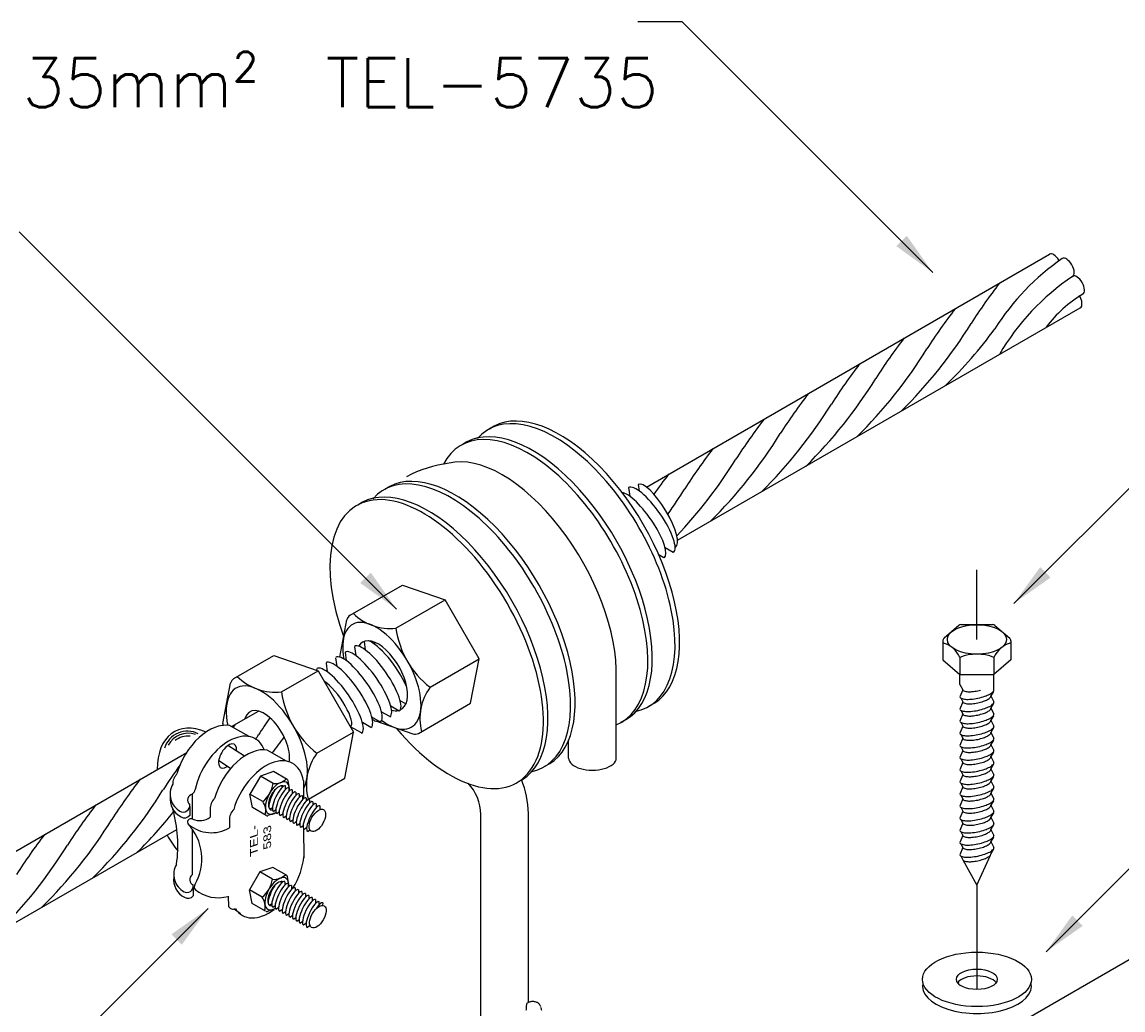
# Model space of a CAD drawing. Header units: millimetres. Extents: x 0 to 114, y 0 to 82.
# Drawn here: x 69.151 to 72.735, y 22.53 to 25.746 of the extents above; entities that cross this region are included whole.
import ezdxf
from ezdxf.enums import TextEntityAlignment as Align

# ---------------------------------------------------------------- set-up
doc = ezdxf.new("R2010")
doc.units = ezdxf.units.MM
doc.linetypes.add('DASHDOT', pattern=[1, 0.5, -0.25, 0, -0.25])
for name, color, linetype in [('C01', 1, 'Continuous'), ('C02', 2, 'Continuous'), ('C025', 42, 'Continuous'), ('C03', 3, 'Continuous'), ('DASHDOT', 1, 'DASHDOT'), ('INC-DETALHE-TXT', 7, 'Continuous')]:
    doc.layers.add(name, color=color, linetype=linetype)
doc.styles.add('140CL', font='ACENT.shx', dxfattribs={"height": 3.5})
doc.styles.add('80CL', font='romans.shx', dxfattribs={"height": 40})

# ---------------------------------------------------------------- blocks, each defined once
blk = doc.blocks.new('A$C4C304906')
at = {"layer": 'C01', "color": 252}
for points in [[(2.2479, 2.2022, 0.24548), (2.2496, 2.2001, 0.082009), (2.2572, 2.1983, 0.04047), (2.2658, 2.1984, 0.029714), (2.2773, 2.2001, 0.029714), (2.2886, 2.2032, 0.04047), (2.2964, 2.2066, 0.082009), (2.3026, 2.2113, 0.24548), (2.3033, 2.214, 0.24548)], [(2.2529, 2.2139, 0.24548), (2.2544, 2.2122, 0.082009), (2.2606, 2.2107, 0.04047), (2.2676, 2.2108, 0.029714), (2.277, 2.2122, 0.013189), (2.2812, 2.2132, 0.04047)], [(2.2479, 2.1824, 0.24548), (2.2496, 2.1803, 0.082009), (2.2572, 2.1785, 0.04047), (2.2658, 2.1786, 0.029714), (2.2773, 2.1803, 0.029714), (2.2886, 2.1834, 0.04047), (2.2964, 2.1868, 0.082009), (2.3026, 2.1916, 0.24548), (2.3033, 2.1942, 0.24548)], [(2.2529, 2.1942, 0.24548), (2.2544, 2.1924, 0.082009), (2.2606, 2.1909, 0.04047), (2.2676, 2.191, 0.029714), (2.277, 2.1924, 0.029714), (2.2862, 2.195, 0.04047), (2.2927, 2.1978, 0.082009), (2.2977, 2.2016, 0.24548), (2.2983, 2.2038, 0.24548)], [(2.2479, 2.1627, 0.24548), (2.2496, 2.1606, 0.082009), (2.2572, 2.1587, 0.04047), (2.2658, 2.1588, 0.029714), (2.2773, 2.1606, 0.029714), (2.2886, 2.1637, 0.04047), (2.2964, 2.1671, 0.082009), (2.3026, 2.1718, 0.24548), (2.3033, 2.1745, 0.24548)], [(2.2529, 2.1744, 0.24548), (2.2544, 2.1727, 0.082009), (2.2606, 2.1712, 0.04047), (2.2676, 2.1712, 0.029714), (2.277, 2.1727, 0.029714), (2.2862, 2.1752, 0.04047), (2.2927, 2.178, 0.082009), (2.2977, 2.1819, 0.24548), (2.2983, 2.184, 0.24548)], [(2.2479, 2.1429, 0.24548), (2.2496, 2.1408, 0.082009), (2.2572, 2.139, 0.04047), (2.2658, 2.1391, 0.029714), (2.2773, 2.1408, 0.029714), (2.2886, 2.1439, 0.04047), (2.2964, 2.1473, 0.082009), (2.3026, 2.152, 0.24548), (2.3033, 2.1547, 0.24548)], [(2.2529, 2.1546, 0.24548), (2.2544, 2.1529, 0.082009), (2.2606, 2.1514, 0.04047), (2.2676, 2.1515, 0.029714), (2.277, 2.1529, 0.029714), (2.2862, 2.1554, 0.04047), (2.2927, 2.1582, 0.082009), (2.2977, 2.1621, 0.24548), (2.2983, 2.1643, 0.24548)], [(2.2479, 2.1231, 0.24548), (2.2496, 2.121, 0.082009), (2.2572, 2.1192, 0.04047), (2.2658, 2.1193, 0.029714), (2.2773, 2.121, 0.029714), (2.2886, 2.1241, 0.04047), (2.2964, 2.1275, 0.082009), (2.3026, 2.1323, 0.24548), (2.3033, 2.1349, 0.24548)], [(2.2529, 2.1349, 0.24548), (2.2544, 2.1331, 0.082009), (2.2606, 2.1316, 0.04047), (2.2676, 2.1317, 0.029714), (2.277, 2.1331, 0.029714), (2.2862, 2.1357, 0.04047), (2.2927, 2.1385, 0.082009), (2.2977, 2.1423, 0.24548), (2.2983, 2.1445, 0.24548)], [(2.2479, 2.1034, 0.24548), (2.2496, 2.1013, 0.082009), (2.2572, 2.0995, 0.04047), (2.2658, 2.0995, 0.029714), (2.2773, 2.1013, 0.029714), (2.2886, 2.1044, 0.04047), (2.2964, 2.1078, 0.082009), (2.3026, 2.1125, 0.24548), (2.3033, 2.1152, 0.24548)], [(2.2529, 2.1151, 0.24548), (2.2544, 2.1134, 0.082009), (2.2606, 2.1119, 0.04047), (2.2676, 2.112, 0.029714), (2.277, 2.1134, 0.029714), (2.2862, 2.1159, 0.04047), (2.2927, 2.1187, 0.082009), (2.2977, 2.1226, 0.24548), (2.2983, 2.1247, 0.24548)], [(2.2529, 2.0953, 0.24548), (2.2544, 2.0936, 0.082009), (2.2606, 2.0921, 0.04047), (2.2676, 2.0922, 0.029714), (2.277, 2.0936, 0.029714), (2.2862, 2.0961, 0.04047), (2.2927, 2.0989, 0.082009), (2.2977, 2.1028, 0.24548), (2.2983, 2.105, 0.24548)], [(2.2479, 2.0836, 0.24548), (2.2496, 2.0815, 0.082009), (2.2572, 2.0797, 0.04047), (2.2658, 2.0798, 0.029714), (2.2773, 2.0815, 0.029714), (2.2886, 2.0846, 0.04047), (2.2964, 2.088, 0.082009), (2.3026, 2.0928, 0.24548), (2.3033, 2.0954, 0.24548)], [(2.2529, 2.0756, 0.24548), (2.2544, 2.0738, 0.082009), (2.2606, 2.0724, 0.04047), (2.2676, 2.0724, 0.029714), (2.277, 2.0738, 0.029714), (2.2862, 2.0764, 0.04047), (2.2927, 2.0792, 0.082009), (2.2977, 2.0831, 0.24548), (2.2983, 2.0852, 0.24548)], [(2.2479, 2.0639, 0.24548), (2.2496, 2.0617, 0.082009), (2.2572, 2.0599, 0.04047), (2.2658, 2.06, 0.029714), (2.2773, 2.0617, 0.029714), (2.2886, 2.0648, 0.04047), (2.2964, 2.0683, 0.082009), (2.3026, 2.073, 0.24548), (2.3033, 2.0756, 0.24548)], [(2.2529, 2.0558, 0.24548), (2.2544, 2.0541, 0.082009), (2.2606, 2.0526, 0.04047), (2.2676, 2.0527, 0.029714), (2.277, 2.0541, 0.029714), (2.2862, 2.0566, 0.04047), (2.2927, 2.0594, 0.082009), (2.2977, 2.0633, 0.24548), (2.2983, 2.0655, 0.24548)], [(2.2479, 2.0441, 0.24548), (2.2496, 2.042, 0.082009), (2.2572, 2.0402, 0.04047), (2.2658, 2.0402, 0.029714), (2.2773, 2.042, 0.029714), (2.2886, 2.0451, 0.04047), (2.2964, 2.0485, 0.082009), (2.3026, 2.0532, 0.24548), (2.3033, 2.0559, 0.24548)], [(2.2529, 2.036, 0.24548), (2.2544, 2.0343, 0.082009), (2.2606, 2.0328, 0.04047), (2.2676, 2.0329, 0.029714), (2.277, 2.0343, 0.029714), (2.2862, 2.0369, 0.04047), (2.2927, 2.0396, 0.082009), (2.2977, 2.0435, 0.24548), (2.2983, 2.0457, 0.24548)], [(2.2479, 2.0243, 0.24548), (2.2496, 2.0222, 0.082009), (2.2572, 2.0204, 0.04047), (2.2658, 2.0205, 0.029714), (2.2773, 2.0222, 0.029714), (2.2886, 2.0253, 0.04047), (2.2964, 2.0287, 0.082009), (2.3026, 2.0335, 0.24548), (2.3033, 2.0361, 0.24548)], [(2.2529, 2.0163, 0.24548), (2.2544, 2.0145, 0.082009), (2.2606, 2.0131, 0.04047), (2.2676, 2.0131, 0.029714), (2.277, 2.0146, 0.029714), (2.2862, 2.0171, 0.04047), (2.2927, 2.0199, 0.082009), (2.2977, 2.0238, 0.24548), (2.2983, 2.0259, 0.24548)], [(2.2479, 2.0046, 0.24548), (2.2496, 2.0024, 0.082009), (2.2572, 2.0006, 0.04047), (2.2658, 2.0007, 0.029714), (2.2773, 2.0025, 0.029714), (2.2886, 2.0056, 0.04047), (2.2964, 2.009, 0.082009), (2.3026, 2.0137, 0.24548), (2.3033, 2.0163, 0.24548)], [(2.2479, 1.9848, 0.24548), (2.2496, 1.9827, 0.082009), (2.2572, 1.9809, 0.04047), (2.2658, 1.981, 0.029714), (2.2773, 1.9827, 0.029714), (2.2886, 1.9858, 0.04047), (2.2964, 1.9892, 0.082009), (2.3026, 1.9939, 0.24548), (2.3033, 1.9966, 0.24548)], [(2.2529, 1.9965, 0.24548), (2.2544, 1.9948, 0.082009), (2.2606, 1.9933, 0.04047), (2.2676, 1.9934, 0.029714), (2.277, 1.9948, 0.029714), (2.2862, 1.9973, 0.04047), (2.2927, 2.0001, 0.082009), (2.2977, 2.004, 0.24548), (2.2983, 2.0062, 0.24548)], [(2.2479, 1.965, 0.24548), (2.2496, 1.9629, 0.082009), (2.2572, 1.9611, 0.04047), (2.2658, 1.9612, 0.029714), (2.2773, 1.9629, 0.029714), (2.2886, 1.966, 0.04047), (2.2964, 1.9694, 0.082009), (2.3026, 1.9742, 0.24548), (2.3033, 1.9768, 0.24548)], [(2.2529, 1.9767, 0.24548), (2.2544, 1.975, 0.082009), (2.2606, 1.9735, 0.04047), (2.2676, 1.9736, 0.029714), (2.277, 1.975, 0.029714), (2.2862, 1.9776, 0.04047), (2.2927, 1.9804, 0.082009), (2.2977, 1.9842, 0.24548), (2.2983, 1.9864, 0.24548)], [(2.2479, 1.9453, 0.24548), (2.2496, 1.9432, 0.082009), (2.2572, 1.9413, 0.04047), (2.2658, 1.9414, 0.029714), (2.2773, 1.9432, 0.029714), (2.2886, 1.9463, 0.04047), (2.2964, 1.9497, 0.082009), (2.3026, 1.9544, 0.24548), (2.3033, 1.957, 0.24548)], [(2.2529, 1.957, 0.24548), (2.2544, 1.9553, 0.082009), (2.2606, 1.9538, 0.04047), (2.2676, 1.9538, 0.029714), (2.277, 1.9553, 0.029714), (2.2862, 1.9578, 0.04047), (2.2927, 1.9606, 0.082009), (2.2977, 1.9645, 0.24548), (2.2983, 1.9666, 0.24548)], [(2.2529, 1.9372, 0.24548), (2.2544, 1.9355, 0.082009), (2.2606, 1.934, 0.04047), (2.2676, 1.9341, 0.029714), (2.277, 1.9355, 0.029714), (2.2862, 1.938, 0.04047), (2.2927, 1.9408, 0.082009), (2.2977, 1.9447, 0.24548), (2.2983, 1.9469, 0.24548)]]:
    blk.add_lwpolyline(points, format="xyb", dxfattribs=at)
for points in [[(1.5657, 1.698), (1.5652, 1.699), (1.5647, 1.7001), (1.5641, 1.701), (1.5635, 1.7019), (1.5628, 1.7027), (1.562, 1.7034), (1.5611, 1.704), (1.5602, 1.7046), (1.5592, 1.705), (1.5581, 1.7054), (1.5569, 1.7057), (1.5557, 1.7059), (1.5545, 1.7061), (1.5533, 1.7062), (1.5521, 1.7062), (1.5508, 1.7061), (1.5496, 1.706), (1.5485, 1.7058), (1.5474, 1.7055), (1.5463, 1.7051), (1.5454, 1.7047), (1.5446, 1.7042), (1.5438, 1.7036), (1.5433, 1.7029), (1.5428, 1.7021), (1.5425, 1.7012), (1.5423, 1.7003), (1.5422, 1.6993), (1.5421, 1.6982), (1.5421, 1.6971), (1.5421, 1.696), (1.5421, 1.6949), (1.542, 1.6938), (1.5419, 1.6927), (1.5417, 1.6916)], [(1.5676, 1.6918), (1.5672, 1.693), (1.5668, 1.6943), (1.5665, 1.6956), (1.5661, 1.6968)]]:
    blk.add_lwpolyline(points, dxfattribs=at)
for centre, radius, start, end in [((2.6373, 2.5922), 0.3927, 124.5499, 147.8081), ((2.6478, 2.5642), 0.3883, 123.8813, 149.7841), ((3.0754, 2.2909), 0.9614, 142.5428, 147.3042), ((2.5566, 2.6768), 0.211, 120.9836, 142.8263), ((3.0032, 2.2492), 0.9614, 142.5428, 147.3042), ((1.6074, 3.2186), 0.7753, 314.6647, 328.2103), ((1.6754, 3.2674), 0.7833, 314.5169, 323.4894), ((2.92, 2.2012), 0.9614, 142.5428, 147.3042), ((1.5352, 3.177), 0.7753, 314.6647, 328.2103), ((2.8478, 2.1595), 0.9614, 142.5428, 147.3042), ((1.452, 3.1289), 0.7753, 314.6647, 328.2103), ((2.7646, 2.1114), 0.9614, 142.5428, 147.3042), ((1.3798, 3.0872), 0.7753, 314.6647, 328.2103), ((2.6924, 2.0697), 0.9614, 142.5428, 147.3042), ((1.2966, 3.0392), 0.7753, 314.6647, 328.2103), ((2.6092, 2.0217), 0.9614, 142.5428, 147.3042), ((1.2243, 2.9975), 0.7753, 316.5318, 328.2103), ((2.537, 1.98), 0.9614, 142.5428, 144.9605), ((1.1412, 2.9495), 0.7753, 324.5334, 328.2103), ((1.8322, 1.5731), 0.9614, 142.5428, 142.9435), ((1.9154, 1.6211), 0.9614, 145.3185, 147.3042), ((0.9904, 2.1079), 0.0385, 62.245, 163.4649), ((0.9917, 2.1064), 0.0365, 70.5713, 152.3127), ((0.9908, 2.1065), 0.0319, 82.349, 129.5785), ((0.4473, 2.5489), 0.7753, 327.5568, 328.2103), ((0.5195, 2.5906), 0.7753, 321.7711, 324.1758), ((1.76, 1.5314), 0.9614, 144.3548, 147.3042), ((1.6768, 1.4834), 0.9614, 142.5428, 147.3042), ((0.2919, 2.4592), 0.7753, 314.6647, 328.2103), ((1.6046, 1.4417), 0.9614, 142.5428, 147.3042), ((0.3641, 2.5009), 0.7753, 314.6647, 321.1815), ((0.2087, 2.4111), 0.7753, 314.6647, 328.2103), ((1.5214, 1.3937), 0.9614, 142.5428, 147.3042), ((0.1365, 2.3695), 0.7753, 314.6647, 328.2103)]:
    blk.add_arc(centre, radius, start, end, dxfattribs=at)
for centre, major_axis, ratio, start_param, end_param in [((1.745, 2.4901), (0.0366, -0.0526), 0.281547, 0, 3.124318), ((1.7547, 2.4969), (0.0305, -0.0511), 0.281547, 0, 3.124318), ((1.7299, 2.4813), (0.0366, -0.0526), 0.281547, 0, 2.898117), ((1.2836, 2.2223), (0.0366, -0.0526), 0.281547, 0, 3.124318), ((1.2989, 2.2317), (0.0366, -0.0526), 0.281547, 0, 3.124318), ((1.3144, 2.2406), (0.0366, -0.0526), 0.281547, 0.992286, 2.780416), ((1.2528, 2.205), (0.0366, -0.0526), 0.281547, 0, 3.124318), ((1.2683, 2.2139), (0.0366, -0.0526), 0.281547, 0, 3.124318), ((1.2375, 2.1955), (0.0366, -0.0526), 0.281547, 0, 3.124318), ((1.2299, 2.1915), (0.0262, -0.0378), 0.279135, 6.276933, 8.8456), ((1.1345, 2.0396), (0.0099, 0.0209), 0.279135, 1.113206, 2.629751), ((1.1403, 2.0365), (0.0098, 0.0209), 0.281547, 0, 3.124318), ((1.1457, 2.0332), (0.0098, 0.0209), 0.281547, 0, 3.124318), ((1.1512, 2.0299), (0.0098, 0.0209), 0.281547, 0, 3.124318), ((1.1572, 2.0264), (0.0098, 0.0209), 0.281547, 0, 3.124318), ((1.1627, 2.0234), (0.0098, 0.0209), 0.281547, 0, 3.124318), ((1.1683, 2.0202), (0.0098, 0.0209), 0.281547, 0, 3.124318), ((1.1738, 2.017), (0.0098, 0.0209), 0.281547, 0, 3.124318), ((1.1793, 2.0138), (0.0098, 0.0209), 0.281547, 0, 3.124318), ((1.1848, 2.0107), (0.0098, 0.0209), 0.281547, 0, 3.124318), ((1.1903, 2.0074), (0.0098, 0.0209), 0.281547, 0, 3.124318), ((1.1961, 2.0038), (0.0098, 0.0209), 0.281547, 0, 3.124318), ((1.1393, 1.8806), (0.0098, 0.0209), 0.281547, 0, 3.124318), ((1.1447, 1.8773), (0.0098, 0.0209), 0.281547, 0, 3.124318), ((1.1336, 1.8837), (0.0099, 0.0209), 0.279135, 1.113206, 2.629751), ((1.1336, 1.8837), (0.0099, 0.0209), 0.279135, 1.113206, 2.629751), ((1.1503, 1.8741), (0.0098, 0.0209), 0.281547, 0, 3.124318), ((1.1562, 1.8706), (0.0098, 0.0209), 0.281547, 0, 3.124318), ((1.1617, 1.8675), (0.0098, 0.0209), 0.281547, 0, 3.124318), ((1.1673, 1.8643), (0.0098, 0.0209), 0.281547, 0, 3.124318), ((1.1729, 1.8611), (0.0098, 0.0209), 0.281547, 0, 3.124318), ((1.1784, 1.858), (0.0098, 0.0209), 0.281547, 0, 3.124318), ((1.1838, 1.8548), (0.0098, 0.0209), 0.281547, 0, 3.124318), ((1.1893, 1.8515), (0.0098, 0.0209), 0.281547, 0, 3.124318), ((1.1952, 1.8479), (0.0098, 0.0209), 0.281547, 0, 3.124318), ((1.2015, 1.8468), (-0.0095, -0.0202), 0.279135, 3.141593, 4.29098)]:
    blk.add_ellipse(centre, major_axis=major_axis, ratio=ratio, start_param=start_param, end_param=end_param, dxfattribs=at)
at = {"layer": 'C02', "color": 7}
for p, q in [((1.7376, 2.5438), (2.3936, 2.9226)), ((1.7883, 2.4571), (2.4439, 2.8355)), ((1.7245, 2.5481), (1.726, 2.5373)), ((1.7087, 2.5429), (1.7106, 2.5287)), ((1.7815, 2.4371), (1.768, 2.4447)), ((1.7663, 2.4288), (1.757, 2.4341)), ((1.2556, 2.335), (1.3406, 2.3841)), ((1.3406, 2.3841), (1.41, 2.36)), ((1.3301, 2.3139), (1.41, 2.36)), ((1.4654, 2.264), (1.41, 2.36)), ((1.2386, 2.2668), (1.2502, 2.3275)), ((2.2464, 2.3186), (2.2221, 2.2976)), ((2.25, 2.3199), (2.3012, 2.3199)), ((2.3049, 2.3186), (2.3291, 2.2976)), ((1.2627, 2.2835), (1.2645, 2.2696)), ((1.2781, 2.2924), (1.2799, 2.2785)), ((1.2949, 2.2912), (1.2954, 2.2874)), ((2.2202, 2.2934), (2.2202, 2.2627)), ((2.331, 2.2934), (2.331, 2.2627)), ((1.0664, 2.2321), (1.1314, 2.2697)), ((1.1314, 2.2697), (1.2035, 2.2447)), ((1.2318, 2.2659), (1.2336, 2.2518)), ((1.2472, 2.2748), (1.249, 2.2607)), ((1.3855, 2.2179), (1.4654, 2.264)), ((1.4515, 2.1919), (1.4654, 2.264)), ((2.2202, 2.2627), (2.2479, 2.2387)), ((2.2479, 2.2664), (2.2479, 2.2387)), ((2.3033, 2.2664), (2.3033, 2.2387)), ((2.331, 2.2627), (2.3033, 2.2387)), ((1.1438, 2.2102), (1.2035, 2.2447)), ((1.2009, 2.2481), (1.2013, 2.2455)), ((1.2035, 2.2447), (1.261, 2.145)), ((1.2163, 2.257), (1.2182, 2.2429)), ((1.0483, 2.1589), (1.0609, 2.2243)), ((1.6886, 2.1026), (1.6886, 2.2334)), ((2.2479, 2.2222), (2.2479, 2.2389)), ((2.2479, 2.2387), (2.3033, 2.2387)), ((2.2479, 2.2222), (2.2529, 2.2139)), ((2.3033, 2.214), (2.3033, 2.2389)), ((2.2529, 2.2139), (2.2479, 2.2022)), ((2.3024, 2.2111), (2.2983, 2.2038)), ((1.3355, 2.1792), (1.3216, 2.187)), ((1.3449, 2.1915), (1.337, 2.1959)), ((1.3665, 2.1428), (1.4515, 2.1919)), ((2.2529, 2.1942), (2.2479, 2.1824)), ((2.2492, 2.2004), (2.2529, 2.1942)), ((2.2983, 2.2038), (2.3033, 2.1942)), ((2.3024, 2.1913), (2.2983, 2.184)), ((1.0623, 2.154), (1.1061, 2.1792)), ((1.3048, 2.1613), (1.2908, 2.1692)), ((1.3201, 2.1703), (1.3062, 2.1781)), ((2.2529, 2.1744), (2.2479, 2.1627)), ((2.2492, 2.1806), (2.2529, 2.1744)), ((2.2983, 2.184), (2.3033, 2.1745)), ((2.3024, 2.1716), (2.2983, 2.1643)), ((1.274, 2.1435), (1.2561, 2.1536)), ((1.2894, 2.1524), (1.2754, 2.1603)), ((1.2967, 2.163), (1.3573, 2.1419)), ((2.2529, 2.1546), (2.2479, 2.1429)), ((2.2492, 2.1608), (2.2529, 2.1546)), ((2.2983, 2.1643), (2.3033, 2.1547)), ((2.3024, 2.1518), (2.2983, 2.1445)), ((1.2014, 2.1105), (1.261, 2.145)), ((1.2467, 2.0701), (1.261, 2.145)), ((2.2529, 2.1349), (2.2479, 2.1231)), ((2.2492, 2.1411), (2.2529, 2.1349)), ((2.2983, 2.1445), (2.3033, 2.1349)), ((1.0834, 2.1057), (1.0563, 2.1229)), ((1.611, 2.1026), (1.611, 2.1322)), ((2.2529, 2.1151), (2.2479, 2.1034)), ((2.2492, 2.1213), (2.2529, 2.1151)), ((2.3024, 2.132), (2.2983, 2.1247)), ((2.2983, 2.1247), (2.3033, 2.1152)), ((0.3342, 1.7336), (0.9895, 2.1119)), ((1.061, 2.0857), (1.0416, 2.098)), ((2.2492, 2.1015), (2.2529, 2.0953)), ((2.3024, 2.1123), (2.2983, 2.105)), ((2.2983, 2.105), (2.3033, 2.0954)), ((1.1305, 2.0805), (1.1094, 2.0732)), ((1.1528, 2.0677), (1.1305, 2.0805)), ((2.2529, 2.0953), (2.2479, 2.0836)), ((2.2492, 2.0818), (2.2529, 2.0756)), ((2.3024, 2.0925), (2.2983, 2.0852)), ((2.2983, 2.0852), (2.3033, 2.0756)), ((1.1094, 2.0732), (1.0925, 2.0439)), ((1.1301, 2.0613), (1.1094, 2.0732)), ((1.1574, 2.0498), (1.1544, 2.0654)), ((1.1837, 2.0338), (1.2467, 2.0701)), ((2.2529, 2.0756), (2.2479, 2.0639)), ((2.2492, 2.062), (2.2529, 2.0558)), ((2.3024, 2.0728), (2.2983, 2.0655)), ((2.2983, 2.0655), (2.3033, 2.0559)), ((1.0967, 2.022), (1.0925, 2.0439)), ((1.1133, 2.032), (1.0925, 2.0439)), ((1.1444, 2.0575), (1.1444, 2.0547)), ((1.1499, 2.0573), (1.15, 2.0515)), ((1.1555, 2.0541), (1.1556, 2.0483)), ((1.1611, 2.0509), (1.1611, 2.0451)), ((1.167, 2.0473), (1.167, 2.0416)), ((1.1725, 2.0443), (1.1725, 2.0385)), ((2.2529, 2.0558), (2.2479, 2.0441)), ((2.3024, 2.053), (2.2983, 2.0457)), ((2.2983, 2.0457), (2.3033, 2.0361)), ((1.1781, 2.0411), (1.1781, 2.0353)), ((1.1837, 2.0379), (1.1837, 2.0321)), ((1.1891, 2.0347), (1.1892, 2.029)), ((1.1946, 2.0316), (1.1947, 2.0258)), ((1.2001, 2.0283), (1.2001, 2.0226)), ((2.2529, 2.036), (2.2479, 2.0243)), ((2.2492, 2.0423), (2.2529, 2.036)), ((2.3024, 2.0332), (2.2983, 2.0259)), ((2.2983, 2.0259), (2.3033, 2.0163)), ((1.1189, 2.0091), (1.0967, 2.022)), ((1.1348, 2.0134), (1.1217, 2.0089)), ((1.1253, 2.0192), (1.1289, 2.022)), ((1.1305, 2.0157), (1.1345, 2.0188)), ((1.136, 2.0125), (1.14, 2.0156)), ((1.1416, 2.0093), (1.1452, 2.0121)), ((1.1475, 2.0058), (1.1512, 2.0086)), ((1.2059, 2.0247), (1.206, 2.0189)), ((1.4683, 0.5601), (1.4683, 2.0107)), ((1.5459, 1.7049), (1.5459, 2.0126)), ((2.2529, 2.0163), (2.2479, 2.0046)), ((2.2492, 2.0225), (2.2529, 2.0163)), ((2.3024, 2.0135), (2.2983, 2.0062)), ((1.153, 2.0027), (1.1567, 2.0055)), ((1.1586, 1.9995), (1.1622, 2.0023)), ((1.1642, 1.9963), (1.1678, 1.9991)), ((1.1697, 1.9932), (1.1733, 1.996)), ((1.1752, 1.99), (1.1788, 1.9928)), ((1.1806, 1.9867), (1.1843, 1.9895)), ((2.2529, 1.9965), (2.2479, 1.9848)), ((2.2492, 2.0027), (2.2529, 1.9965)), ((2.2983, 2.0062), (2.3033, 1.9966)), ((2.3024, 1.9937), (2.2983, 1.9864)), ((0.3845, 1.6466), (0.9735, 1.9866)), ((1.1865, 1.9831), (1.1901, 1.9859)), ((2.2529, 1.9767), (2.2479, 1.965)), ((2.2492, 1.983), (2.2529, 1.9767)), ((2.2983, 1.9864), (2.3033, 1.9768)), ((2.3024, 1.9739), (2.2983, 1.9666)), ((2.2529, 1.957), (2.2479, 1.9453)), ((2.2492, 1.9632), (2.2529, 1.957)), ((2.2983, 1.9666), (2.3033, 1.957)), ((2.3024, 1.9542), (2.2983, 1.9469)), ((2.2492, 1.9434), (2.2529, 1.9372)), ((2.2529, 1.9372), (2.2756, 1.896)), ((2.2756, 1.896), (2.2978, 1.9447)), ((1.1296, 1.9247), (1.1084, 1.9173)), ((1.1518, 1.9118), (1.1296, 1.9247)), ((1.1084, 1.9173), (1.0915, 1.8881)), ((1.1291, 1.9054), (1.1084, 1.9173)), ((1.1435, 1.9016), (1.1435, 1.8989)), ((1.1435, 1.9016), (1.1435, 1.8989)), ((1.149, 1.9014), (1.149, 1.8957)), ((1.1564, 1.894), (1.1534, 1.9095)), ((1.0958, 1.8661), (1.0915, 1.8881)), ((1.1124, 1.8761), (1.0915, 1.8881)), ((1.1546, 1.8982), (1.1546, 1.8925)), ((1.1601, 1.895), (1.1602, 1.8892)), ((1.166, 1.8915), (1.1661, 1.8857)), ((1.1715, 1.8884), (1.1716, 1.8827)), ((1.1771, 1.8852), (1.1772, 1.8795)), ((1.1827, 1.882), (1.1828, 1.8763)), ((1.118, 1.8533), (1.0958, 1.8661)), ((1.1243, 1.8633), (1.128, 1.8661)), ((1.1243, 1.8633), (1.128, 1.8661)), ((1.1882, 1.8789), (1.1882, 1.8731)), ((1.1937, 1.8757), (1.1937, 1.87)), ((1.1991, 1.8724), (1.1992, 1.8667)), ((1.2047, 1.8689), (1.2047, 1.8632)), ((1.2109, 1.8669), (1.2106, 1.8627)), ((1.1339, 1.8575), (1.1208, 1.853)), ((1.1295, 1.8598), (1.1335, 1.8629)), ((1.1351, 1.8566), (1.1391, 1.8597)), ((1.1406, 1.8534), (1.1443, 1.8562)), ((1.1466, 1.8499), (1.1502, 1.8527)), ((1.1521, 1.8469), (1.1557, 1.8496)), ((1.1577, 1.8437), (1.1613, 1.8464)), ((1.1633, 1.8404), (1.1669, 1.8432)), ((1.1687, 1.8373), (1.1724, 1.8401)), ((1.1742, 1.8341), (1.1778, 1.8369)), ((1.1797, 1.8309), (1.1833, 1.8337)), ((1.1853, 1.8269), (1.1901, 1.8305)), ((1.8059, 1.3605), (2.5515, 1.791))]:
    blk.add_line(p, q, dxfattribs=at)
for centre, radius, start, end in [((1.4396, 2.3903), 0.1936, 96.8613, 118.5143), ((1.2611, 2.3254), 0.0111, 120, 169.1154), ((1.3208, 2.3991), 0.0857, 225.499, 276.1892), ((1.4766, 2.3345), 0.148, 187.9752, 232.0031), ((2.25, 2.3144), 0.00554, 90, 130.8835), ((2.3012, 2.3144), 0.00554, 49.1154, 90), ((2.2257, 2.2934), 0.00554, 130.8835, 180), ((2.3255, 2.2934), 0.00554, 0, 49.1154), ((2.2087, 2.249), 0.0429, 23.8935, 74.4182), ((2.3425, 2.2491), 0.0428, 105.499, 156.1892), ((2.2756, 2.1979), 0.0739, 67.9752, 112.0031), ((1.0722, 2.2221), 0.0115, 120, 169.1165), ((1.1343, 2.299), 0.0892, 225.5818, 276.1065), ((1.296, 2.2316), 0.1537, 187.9969, 232.0248), ((1.4549, 2.1672), 0.0859, 143.8935, 194.4182), ((1.0596, 2.1567), 0.0115, 169.1165, 187.541), ((1.3003, 2.1734), 0.0111, 221.3824, 250.8835), ((1.361, 2.1524), 0.0111, 250.8835, 300), ((1.2732, 2.058), 0.089, 143.8108, 194.501), ((1.0854, 2.0675), 0.0451, 307.9752, 352.0031), ((1.1328, 2.0873), 0.0262, 263.8935, 314.4182), ((1.1511, 2.0648), 0.00338, 10.8835, 60), ((1.3905, 2.0088), 0.0779, 1.3956, 42.9734), ((1.3905, 2.0088), 0.1554, 1.3956, 22.3049), ((1.0921, 2.0166), 0.0261, 345.499, 36.1892), ((1.1206, 2.012), 0.00338, 240, 289.1154), ((1.0844, 1.9117), 0.0451, 307.9752, 352.0031), ((1.1319, 1.9314), 0.0262, 263.8935, 314.4182), ((1.1501, 1.9089), 0.00338, 10.8835, 60), ((1.0911, 1.8607), 0.0261, 345.499, 36.1892), ((1.1197, 1.8562), 0.00338, 240, 289.1154)]:
    blk.add_arc(centre, radius, start, end, dxfattribs=at)
for centre, major_axis, ratio, start_param, end_param in [((2.402, 2.908), (-0.0084, 0.0146), 0.509483, 4.765756, 6.283185), ((2.4229, 2.9011), (-0.0084, 0.0146), 0.509483, 3.143946, 6.283185), ((2.4396, 2.8723), (-0.0084, 0.0146), 0.509483, 3.141593, 6.283185), ((2.4355, 2.8501), (-0.0084, 0.0146), 0.509483, 3.141593, 4.783167), ((1.5235, 2.3614), (0.1237, -0.2143), 0.509483, 0.674891, 2.999659), ((1.3071, 2.2366), (0.0482, -0.0834), 0.500279, 5.418403, 10.39801), ((1.3071, 2.2366), (0.0316, -0.0547), 0.500279, 6.215573, 9.706249), ((1.1199, 2.1299), (-0.05, 0.0866), 0.500279, 3.407949, 7.281255), ((1.1199, 2.1299), (-0.0277, 0.048), 0.509483, 3.685508, 6.740923), ((1.3071, 2.2366), (0.0316, -0.0547), 0.500279, 5.826673, 6.124363), ((1.0348, 2.0268), (0.0649, -0.119), 0.564445, 2.521029, 3.935275), ((1.6498, 2.1026), (-0.0388, 0), 0.509483, 0, 3.141593), ((1.1371, 2.0377), (0.0147, 0.0254), 0.500279, 5.434968, 10.155107), ((1.1371, 2.0377), (0.011, 0.0191), 0.500279, 0.054577, 3.421654), ((1.0213, 2.02), (0.0649, -0.119), 0.564445, 4.763993, 4.994647), ((1.1361, 1.8818), (0.0147, 0.0254), 0.500279, 5.434968, 10.155107), ((1.1361, 1.8818), (0.011, 0.0191), 0.500279, 0.054577, 3.421654), ((2.2756, 1.7314), (-0.0332, 0), 0.500066, 3.48811, 5.938796), ((2.2757, 1.7313), (-0.0886, 0), 0.500279, 6.158562, 9.55174)]:
    blk.add_ellipse(centre, major_axis=major_axis, ratio=ratio, start_param=start_param, end_param=end_param, dxfattribs=at)
for centre, major_axis, ratio in [((2.2756, 2.2957), (-0.0481, 0), 0.500279), ((1.2022, 2.0011), (0.0102, 0.0176), 0.500279), ((1.203, 1.8444), (0.0102, 0.0176), 0.500279), ((2.2757, 1.7424), (-0.0886, 0), 0.500279), ((2.2756, 1.7425), (-0.0332, 0), 0.500066)]:
    blk.add_ellipse(centre, major_axis=major_axis, ratio=ratio, dxfattribs=at)
at = {"layer": 'C025', "color": 252}
for centre, start_param, end_param in [((1.6106, 2.4118), 2.971264, 6.452981), ((1.618, 2.4161), 3.091348, 6.332629), ((1.5663, 2.3862), 3.074856, 6.591245), ((1.5736, 2.3905), 3.076315, 6.332629), ((1.4406, 2.3137), 2.971264, 6.452981), ((1.448, 2.3179), 3.091348, 6.332629), ((1.3963, 2.2881), 1.908851, 7.520684), ((1.4037, 2.2923), 3.091348, 6.332629)]:
    blk.add_ellipse(centre, major_axis=(-0.1303, 0.2256), ratio=0.509483, start_param=start_param, end_param=end_param, dxfattribs=at)
at = {"layer": 'C03', "color": 254}
for p, q in [((1.0909, 2.1375), (1.0593, 2.1557)), ((1.1518, 2.0974), (1.1206, 2.1157)), ((1.1795, 2.0655), (1.1795, 2.0365)), ((0.9985, 2.0438), (0.9985, 2.0034)), ((0.9944, 2.024), (0.9944, 2.0094)), ((1.0278, 2.02), (1.0278, 2.0062)), ((1.1399, 2.0151), (1.1392, 2.0149)), ((1.0591, 2.0018), (1.0591, 1.989)), ((0.9985, 1.987), (0.9985, 1.9128)), ((1.1796, 1.9874), (1.18, 1.9403)), ((1.0002, 1.893), (1.0002, 1.8784)), ((1.057, 1.8776), (1.0577, 1.8611)), ((1.077, 1.8488), (1.0666, 1.8569)), ((1.139, 1.8593), (1.1382, 1.859))]:
    blk.add_line(p, q, dxfattribs=at)
for centre, radius, start, end in [((0.9944, 2.0439), 0.0319, 149.4993, 241.9649), ((1.0007, 2.0344), 0.00968, 103.2019, 228.1974), ((0.9926, 2.0528), 0.0107, 303.0167, 352.1973), ((0.9944, 2.0357), 0.032, 171.82, 243.8627), ((0.984, 2.0252), 0.0105, 236.8199, 10.6126), ((0.7569, 1.9601), 0.2182, 351.9685, 15.7367), ((0.986, 2.016), 0.0107, 237.5263, 321.9527), ((0.9966, 1.9979), 0.00581, 62.2153, 179.2121), ((0.9944, 1.9978), 0.00363, 176.6009, 241.1585), ((0.9307, 1.9383), 0.0835, 329.923, 43.3213), ((1.0299, 2.0394), 0.0583, 230.2316, 300.0515), ((1.0105, 2.0323), 0.0313, 248.8739, 303.5238), ((1.0004, 1.913), 0.032, 148.7398, 241.8359), ((1.0002, 1.9047), 0.032, 171.82, 243.8627), ((1.0037, 1.9047), 0.00935, 124.4569, 247.2904), ((0.9898, 1.8942), 0.0105, 236.8199, 10.6126), ((1.0078, 1.8929), 0.00606, 143.7261, 223.2491), ((1.0407, 1.9335), 0.0583, 230.2316, 286.2677), ((0.9918, 1.885), 0.0107, 237.5263, 321.9527), ((1.0648, 1.8646), 0.00789, 206.067, 299.6769)]:
    blk.add_arc(centre, radius, start, end, dxfattribs=at)
for centre, major_axis, ratio, start_param, end_param in [((1.0287, 2.0813), (-0.0408, -0.0707), 0.605501, 3.35761, 5.107301), ((1.0603, 2.0633), (-0.0408, -0.0707), 0.605501, 2.682805, 5.209436), ((1.09, 2.0413), (-0.0408, -0.0707), 0.605501, 3.35761, 5.107301), ((1.0559, 2.106), (0.011, 0.0191), 0.500279, 5.409414, 10.253574), ((1.1212, 2.0233), (-0.0408, -0.0707), 0.605501, 2.505509, 5.107301), ((0.978, 2.0672), (-0.0076, -0.0132), 0.61415, 4.317604, 5.586498), ((1.0389, 2.0271), (-0.0076, -0.0132), 0.61415, 4.273349, 5.586498), ((1.0701, 2.0091), (-0.0076, -0.0132), 0.61415, 4.273349, 5.594375), ((1.1208, 1.9183), (-0.0411, -0.0714), 0.605501, 1.532907, 2.225913), ((1.1209, 1.9181), (-0.0411, -0.0714), 0.605501, -0.306765, 0.94494)]:
    blk.add_ellipse(centre, major_axis=major_axis, ratio=ratio, start_param=start_param, end_param=end_param, dxfattribs=at)
at = {"layer": 'DASHDOT', "color": 252, "linetype": 'DASHDOT'}
for p, q in [((2.2756, 2.2957), (2.2756, 2.4089)), ((2.2756, 1.896), (2.2756, 1.7259))]:
    blk.add_line(p, q, dxfattribs=at)
at = {"layer": 'INC-DETALHE-TXT', "color": 8}
for p, q in [((1.7959, 3.3008), (1.7238, 3.3008)), ((1.9987, 3.0979), (1.7959, 3.3008)), ((2.2037, 2.893), (1.9987, 3.0979)), ((1.3312, 2.3448), (0.717, 2.959)), ((2.3358, 2.3543), (2.95, 2.9685)), ((2.3881, 1.7873), (2.5855, 1.9848)), ((1.0244, 1.8579), (0.7259, 1.5594))]:
    blk.add_line(p, q, dxfattribs=at)
for points in [[(2.1616, 2.9527), (2.1445, 2.9359), (2.2037, 2.893)], [(1.2891, 2.4045), (1.272, 2.3876), (1.3312, 2.3448)], [(2.3955, 2.3964), (2.3787, 2.4135), (2.3358, 2.3543)], [(0.9647, 1.8158), (0.9815, 1.7987), (1.0244, 1.8579)], [(2.4478, 1.8294), (2.4309, 1.8465), (2.3881, 1.7873)]]:
    blk.add_solid(points, dxfattribs=at)
at = {"layer": 'C03', "color": 254, "extrusion": (0.725409, -0.22632, 0.650048), "style": '140CL'}
for s, p in [('TEL-', (2.206, -0.2855, 0.3648)), ('583', (2.2176, -0.3151, 0.3648))]:
    blk.add_text(s, height=0.01814, rotation=25.5495, dxfattribs=at).set_placement(p, align=Align.MIDDLE)
at = {"layer": 'INC-DETALHE-TXT', "style": '80CL'}
blk.add_text('35mm²  TEL-5735', height=0.08, dxfattribs=at).set_placement((1.7573, 3.1621), align=Align.RIGHT)

msp = doc.modelspace()

# ---------------------------------------------------------------- block references
at = {"color": 7, "xscale": 2, "yscale": 2, "zscale": 2}
msp.add_blockref('A$C4C304906', (67.7086, 19.1449), dxfattribs=at)

doc.saveas('drawing.dxf')
